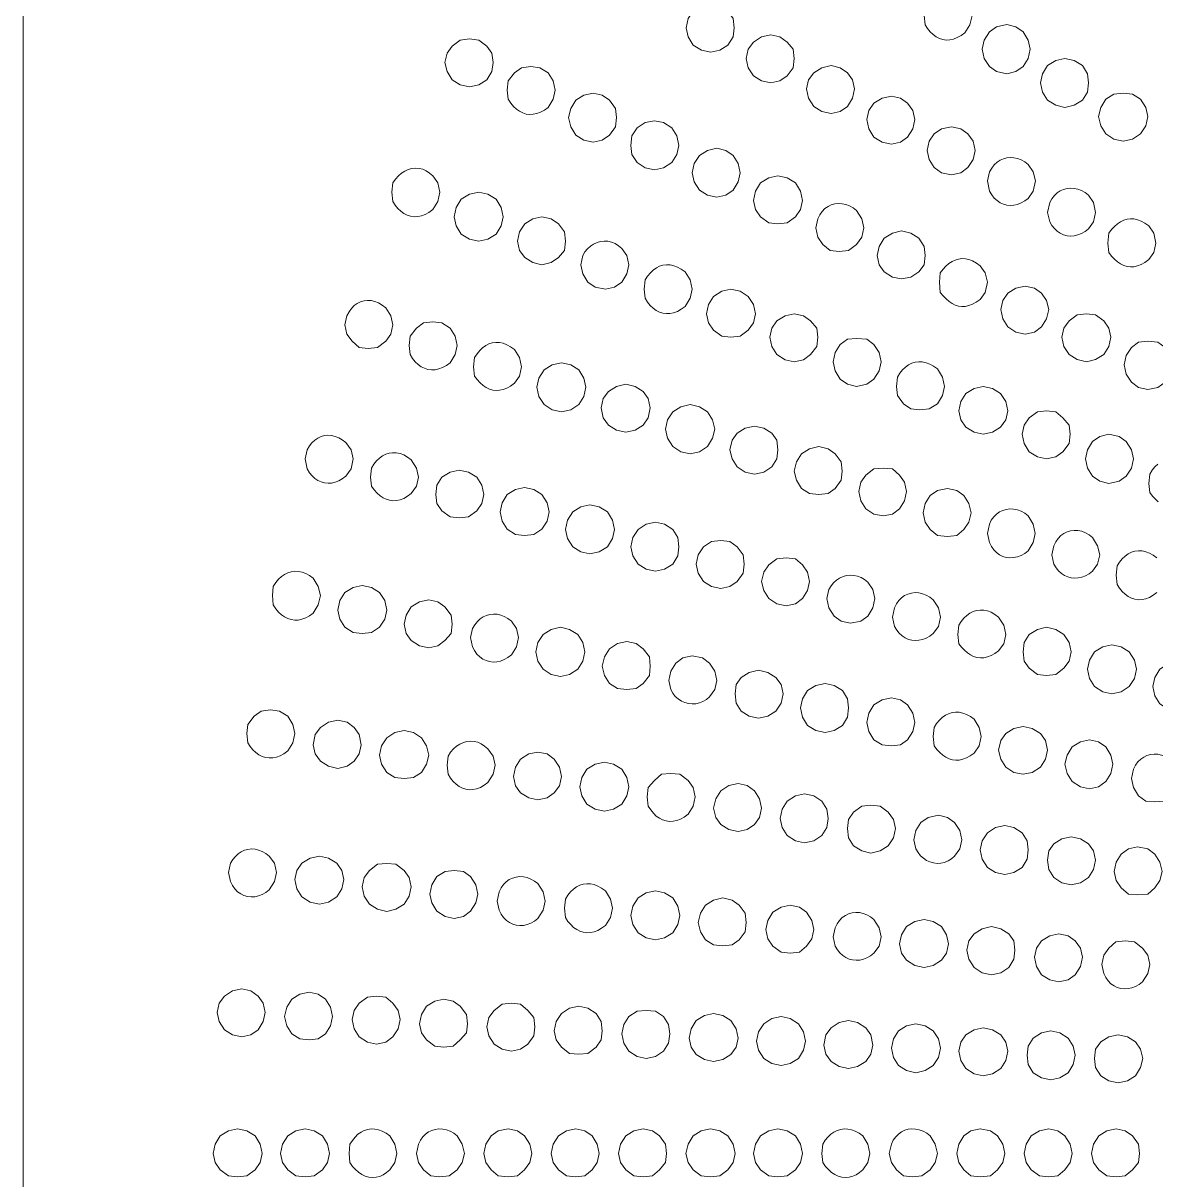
# Model space of a CAD drawing. Extents: x 0 to 247, y -13 to 225.
# Drawn here: x 18.66 to 40.18, y 133.93 to 155.89 of the extents above; entities that cross this region are included whole.
import ezdxf

# ---------------------------------------------------------------- set-up
doc = ezdxf.new("R2010")
doc.units = 0
doc.layers.add('GEOMETRY', color=7, linetype='Continuous')

msp = doc.modelspace()

# ---------------------------------------------------------------- linework, layer by layer
at = {"layer": 'GEOMETRY', "lineweight": 13}
for points in [[(18.663, 189.429), (128.639, 189.429), (128.639, 79.45), (18.663, 79.45), (18.663, 189.429)], [(32.165, 155.808), (32.146, 155.983), (32.049, 156.119), (31.894, 156.215), (31.721, 156.253), (31.544, 156.215), (31.391, 156.119), (31.292, 155.983), (31.253, 155.808), (31.292, 155.633), (31.391, 155.477), (31.544, 155.381), (31.721, 155.343), (31.894, 155.381), (32.049, 155.477), (32.146, 155.633), (32.165, 155.808)], [(37.791, 155.4), (37.752, 155.573), (37.655, 155.729), (37.52, 155.827), (37.344, 155.866), (37.15, 155.827), (37.016, 155.729), (36.918, 155.573), (36.878, 155.4), (36.918, 155.226), (37.016, 155.071), (37.15, 154.974), (37.344, 154.935), (37.52, 154.974), (37.655, 155.071), (37.752, 155.226), (37.791, 155.4)], [(27.587, 155.149), (27.567, 155.322), (27.471, 155.458), (27.316, 155.573), (27.141, 155.595), (26.966, 155.573), (26.81, 155.458), (26.714, 155.322), (26.675, 155.149), (26.714, 154.974), (26.81, 154.817), (26.966, 154.722), (27.141, 154.685), (27.316, 154.722), (27.471, 154.817), (27.567, 154.974), (27.587, 155.149)], [(33.309, 155.226), (33.289, 155.4), (33.173, 155.536), (33.037, 155.633), (32.864, 155.672), (32.689, 155.633), (32.534, 155.536), (32.436, 155.4), (32.398, 155.226), (32.436, 155.049), (32.534, 154.897), (32.689, 154.797), (32.864, 154.761), (33.037, 154.797), (33.173, 154.897), (33.289, 155.049), (33.309, 155.226)], [(38.897, 154.761), (38.876, 154.935), (38.781, 155.09), (38.625, 155.187), (38.45, 155.226), (38.276, 155.187), (38.12, 155.09), (38.024, 154.935), (37.984, 154.761), (38.024, 154.585), (38.12, 154.431), (38.276, 154.334), (38.45, 154.295), (38.625, 154.334), (38.781, 154.431), (38.876, 154.585), (38.897, 154.761)], [(28.77, 154.623), (28.731, 154.797), (28.634, 154.953), (28.479, 155.049), (28.303, 155.07), (28.13, 155.049), (27.994, 154.953), (27.877, 154.797), (27.858, 154.623), (27.877, 154.448), (27.924, 154.376), (27.975, 154.314), (28.03, 154.262), (28.089, 154.22), (28.151, 154.189), (28.216, 154.169), (28.282, 154.16), (28.351, 154.163), (28.421, 154.177), (28.492, 154.204), (28.563, 154.243), (28.634, 154.295), (28.731, 154.448), (28.77, 154.623)], [(34.454, 154.644), (34.415, 154.817), (34.318, 154.954), (34.183, 155.049), (34.008, 155.09), (33.834, 155.049), (33.678, 154.954), (33.581, 154.817), (33.542, 154.644), (33.581, 154.47), (33.678, 154.313), (33.834, 154.217), (34.008, 154.178), (34.183, 154.217), (34.318, 154.313), (34.415, 154.47), (34.454, 154.644)], [(29.932, 154.102), (29.914, 154.274), (29.798, 154.431), (29.661, 154.527), (29.488, 154.567), (29.313, 154.527), (29.159, 154.431), (29.062, 154.274), (29.022, 154.102), (29.062, 153.924), (29.159, 153.77), (29.313, 153.672), (29.488, 153.636), (29.661, 153.672), (29.798, 153.77), (29.914, 153.924), (29.932, 154.102)], [(35.599, 154.062), (35.559, 154.235), (35.462, 154.373), (35.327, 154.47), (35.153, 154.508), (34.978, 154.47), (34.823, 154.373), (34.725, 154.235), (34.687, 154.062), (34.725, 153.888), (34.823, 153.731), (34.978, 153.636), (35.153, 153.597), (35.327, 153.636), (35.462, 153.731), (35.559, 153.888), (35.599, 154.062)], [(40.022, 154.121), (39.983, 154.295), (39.885, 154.448), (39.731, 154.546), (39.556, 154.566), (39.381, 154.546), (39.226, 154.448), (39.129, 154.295), (39.089, 154.121), (39.129, 153.945), (39.226, 153.79), (39.381, 153.691), (39.556, 153.654), (39.731, 153.691), (39.885, 153.79), (39.983, 153.945), (40.022, 154.121)], [(31.118, 153.573), (31.078, 153.753), (30.981, 153.906), (30.827, 154.005), (30.652, 154.042), (30.475, 154.005), (30.322, 153.906), (30.224, 153.753), (30.205, 153.573), (30.224, 153.4), (30.322, 153.245), (30.475, 153.149), (30.652, 153.11), (30.827, 153.149), (30.981, 153.245), (31.078, 153.4), (31.118, 153.573)], [(36.743, 153.479), (36.705, 153.655), (36.608, 153.791), (36.472, 153.888), (36.297, 153.924), (36.103, 153.888), (35.967, 153.791), (35.87, 153.655), (35.832, 153.479), (35.87, 153.306), (35.967, 153.15), (36.103, 153.054), (36.297, 153.015), (36.472, 153.054), (36.608, 153.15), (36.705, 153.306), (36.743, 153.479)], [(32.281, 153.054), (32.243, 153.227), (32.146, 153.383), (32.01, 153.479), (31.835, 153.519), (31.661, 153.479), (31.506, 153.383), (31.408, 153.227), (31.369, 153.054), (31.408, 152.878), (31.506, 152.724), (31.661, 152.628), (31.835, 152.589), (32.01, 152.628), (32.146, 152.724), (32.243, 152.878), (32.281, 153.054)], [(37.888, 152.897), (37.849, 153.073), (37.751, 153.209), (37.686, 153.258), (37.618, 153.296), (37.549, 153.323), (37.481, 153.339), (37.413, 153.344), (37.346, 153.337), (37.281, 153.32), (37.219, 153.292), (37.161, 153.253), (37.107, 153.203), (37.058, 153.143), (37.015, 153.073), (36.976, 152.897), (37.015, 152.705), (37.058, 152.634), (37.107, 152.573), (37.161, 152.524), (37.219, 152.484), (37.281, 152.456), (37.345, 152.439), (37.412, 152.432), (37.48, 152.437), (37.549, 152.453), (37.617, 152.479), (37.685, 152.517), (37.751, 152.567), (37.849, 152.705), (37.888, 152.897)], [(26.578, 152.685), (26.539, 152.86), (26.442, 152.993), (26.381, 153.048), (26.317, 153.09), (26.251, 153.119), (26.183, 153.136), (26.114, 153.14), (26.046, 153.133), (25.978, 153.115), (25.912, 153.085), (25.849, 153.044), (25.79, 152.993), (25.734, 152.931), (25.684, 152.86), (25.666, 152.685), (25.684, 152.51), (25.73, 152.437), (25.781, 152.373), (25.836, 152.321), (25.895, 152.278), (25.957, 152.247), (26.022, 152.226), (26.089, 152.217), (26.158, 152.22), (26.228, 152.234), (26.299, 152.261), (26.37, 152.301), (26.442, 152.353), (26.539, 152.51), (26.578, 152.685)], [(33.465, 152.528), (33.427, 152.704), (33.329, 152.86), (33.174, 152.956), (32.999, 152.993), (32.826, 152.956), (32.67, 152.86), (32.572, 152.704), (32.534, 152.528), (32.572, 152.353), (32.67, 152.217), (32.826, 152.103), (32.999, 152.081), (33.174, 152.103), (33.329, 152.217), (33.427, 152.353), (33.465, 152.528)], [(27.781, 152.217), (27.742, 152.392), (27.644, 152.549), (27.49, 152.645), (27.315, 152.685), (27.14, 152.645), (26.985, 152.549), (26.887, 152.392), (26.848, 152.217), (26.887, 152.045), (26.985, 151.89), (27.14, 151.792), (27.315, 151.753), (27.49, 151.792), (27.644, 151.89), (27.742, 152.045), (27.781, 152.217)], [(39.033, 152.297), (38.994, 152.489), (38.897, 152.628), (38.832, 152.677), (38.765, 152.714), (38.696, 152.741), (38.626, 152.756), (38.558, 152.761), (38.49, 152.754), (38.424, 152.737), (38.362, 152.709), (38.303, 152.67), (38.249, 152.62), (38.201, 152.56), (38.16, 152.489), (38.12, 152.297), (38.16, 152.123), (38.202, 152.052), (38.25, 151.992), (38.304, 151.942), (38.362, 151.904), (38.424, 151.876), (38.489, 151.858), (38.556, 151.852), (38.625, 151.857), (38.694, 151.872), (38.763, 151.899), (38.831, 151.936), (38.897, 151.985), (38.994, 152.123), (39.033, 152.297)], [(34.629, 152.005), (34.591, 152.181), (34.493, 152.335), (34.426, 152.385), (34.358, 152.424), (34.288, 152.451), (34.217, 152.466), (34.147, 152.47), (34.078, 152.462), (34.012, 152.443), (33.95, 152.413), (33.892, 152.372), (33.839, 152.319), (33.794, 152.256), (33.756, 152.181), (33.717, 152.005), (33.756, 151.83), (33.854, 151.693), (33.989, 151.576), (34.163, 151.56), (34.338, 151.576), (34.493, 151.693), (34.591, 151.83), (34.629, 152.005)], [(28.964, 151.753), (28.944, 151.929), (28.829, 152.08), (28.693, 152.181), (28.517, 152.217), (28.344, 152.181), (28.189, 152.08), (28.092, 151.929), (28.053, 151.753), (28.092, 151.576), (28.189, 151.441), (28.344, 151.346), (28.517, 151.306), (28.693, 151.346), (28.829, 151.441), (28.944, 151.576), (28.964, 151.753)], [(40.176, 151.715), (40.138, 151.906), (40.041, 152.045), (39.969, 152.097), (39.898, 152.136), (39.829, 152.162), (39.761, 152.177), (39.694, 152.181), (39.63, 152.172), (39.567, 152.153), (39.506, 152.124), (39.447, 152.084), (39.39, 152.034), (39.336, 151.975), (39.284, 151.906), (39.266, 151.715), (39.284, 151.539), (39.337, 151.471), (39.392, 151.412), (39.449, 151.362), (39.507, 151.323), (39.568, 151.293), (39.63, 151.274), (39.694, 151.266), (39.76, 151.269), (39.828, 151.284), (39.898, 151.312), (39.969, 151.351), (40.041, 151.404), (40.138, 151.539), (40.176, 151.715)], [(35.793, 151.48), (35.774, 151.655), (35.677, 151.811), (35.522, 151.907), (35.348, 151.948), (35.172, 151.907), (35.017, 151.811), (34.92, 151.655), (34.881, 151.48), (34.92, 151.306), (35.017, 151.17), (35.172, 151.073), (35.348, 151.036), (35.522, 151.073), (35.677, 151.17), (35.774, 151.306), (35.793, 151.48)], [(30.167, 151.306), (30.128, 151.48), (30.031, 151.616), (29.971, 151.668), (29.907, 151.708), (29.84, 151.735), (29.77, 151.751), (29.7, 151.754), (29.631, 151.747), (29.563, 151.728), (29.498, 151.698), (29.438, 151.659), (29.382, 151.609), (29.334, 151.549), (29.294, 151.48), (29.256, 151.306), (29.294, 151.133), (29.391, 150.976), (29.527, 150.88), (29.721, 150.84), (29.895, 150.88), (30.031, 150.976), (30.128, 151.133), (30.167, 151.306)], [(36.976, 150.976), (36.937, 151.152), (36.839, 151.288), (36.767, 151.339), (36.696, 151.378), (36.626, 151.405), (36.559, 151.419), (36.493, 151.423), (36.428, 151.414), (36.366, 151.396), (36.305, 151.366), (36.247, 151.327), (36.19, 151.278), (36.135, 151.219), (36.082, 151.152), (36.064, 150.976), (36.082, 150.782), (36.136, 150.715), (36.192, 150.656), (36.249, 150.607), (36.307, 150.568), (36.367, 150.538), (36.428, 150.519), (36.492, 150.511), (36.557, 150.514), (36.624, 150.529), (36.694, 150.556), (36.765, 150.596), (36.839, 150.649), (36.937, 150.782), (36.976, 150.976)], [(31.369, 150.84), (31.331, 151.017), (31.234, 151.17), (31.162, 151.222), (31.09, 151.261), (31.019, 151.288), (30.95, 151.302), (30.882, 151.305), (30.815, 151.296), (30.751, 151.276), (30.69, 151.245), (30.631, 151.203), (30.575, 151.151), (30.523, 151.089), (30.475, 151.017), (30.458, 150.84), (30.475, 150.669), (30.522, 150.596), (30.573, 150.533), (30.628, 150.48), (30.687, 150.438), (30.749, 150.406), (30.813, 150.386), (30.88, 150.377), (30.948, 150.38), (31.018, 150.394), (31.09, 150.421), (31.162, 150.46), (31.234, 150.511), (31.331, 150.669), (31.369, 150.84)], [(32.572, 150.376), (32.534, 150.549), (32.435, 150.705), (32.281, 150.804), (32.107, 150.84), (31.931, 150.804), (31.777, 150.705), (31.679, 150.549), (31.64, 150.376), (31.679, 150.2), (31.777, 150.063), (31.931, 149.947), (32.107, 149.931), (32.281, 149.947), (32.435, 150.063), (32.534, 150.2), (32.572, 150.376)], [(38.141, 150.453), (38.101, 150.628), (38.004, 150.765), (37.869, 150.859), (37.694, 150.898), (37.519, 150.859), (37.364, 150.765), (37.267, 150.628), (37.229, 150.453), (37.267, 150.279), (37.364, 150.124), (37.519, 150.026), (37.694, 149.986), (37.869, 150.026), (38.004, 150.124), (38.101, 150.279), (38.141, 150.453)], [(25.685, 150.162), (25.647, 150.337), (25.549, 150.489), (25.483, 150.541), (25.415, 150.58), (25.345, 150.608), (25.275, 150.624), (25.205, 150.628), (25.137, 150.62), (25.071, 150.601), (25.008, 150.571), (24.95, 150.529), (24.898, 150.476), (24.852, 150.412), (24.813, 150.337), (24.773, 150.162), (24.813, 149.986), (24.91, 149.852), (25.044, 149.734), (25.219, 149.715), (25.395, 149.734), (25.549, 149.852), (25.647, 149.986), (25.685, 150.162)], [(33.755, 149.931), (33.736, 150.104), (33.619, 150.241), (33.484, 150.337), (33.308, 150.376), (33.135, 150.337), (32.98, 150.241), (32.882, 150.104), (32.843, 149.931), (32.882, 149.756), (32.98, 149.601), (33.135, 149.502), (33.308, 149.465), (33.484, 149.502), (33.619, 149.601), (33.736, 149.756), (33.755, 149.931)], [(39.324, 149.931), (39.285, 150.104), (39.188, 150.241), (39.033, 150.356), (38.858, 150.376), (38.683, 150.356), (38.528, 150.241), (38.431, 150.104), (38.392, 149.931), (38.431, 149.756), (38.528, 149.601), (38.683, 149.505), (38.858, 149.465), (39.033, 149.505), (39.188, 149.601), (39.285, 149.756), (39.324, 149.931)], [(26.908, 149.774), (26.869, 149.948), (26.772, 150.104), (26.618, 150.201), (26.442, 150.219), (26.267, 150.201), (26.132, 150.104), (26.015, 149.948), (25.995, 149.774), (26.015, 149.601), (26.061, 149.528), (26.111, 149.465), (26.166, 149.412), (26.225, 149.37), (26.287, 149.339), (26.352, 149.319), (26.419, 149.31), (26.489, 149.312), (26.559, 149.327), (26.63, 149.353), (26.701, 149.392), (26.772, 149.444), (26.869, 149.601), (26.908, 149.774)], [(28.13, 149.367), (28.091, 149.542), (27.993, 149.697), (27.922, 149.749), (27.85, 149.788), (27.779, 149.814), (27.709, 149.829), (27.641, 149.831), (27.574, 149.822), (27.509, 149.802), (27.448, 149.771), (27.389, 149.729), (27.334, 149.677), (27.284, 149.615), (27.237, 149.542), (27.218, 149.367), (27.237, 149.192), (27.289, 149.124), (27.344, 149.064), (27.4, 149.015), (27.459, 148.975), (27.52, 148.945), (27.582, 148.926), (27.647, 148.918), (27.713, 148.921), (27.781, 148.936), (27.851, 148.963), (27.921, 149.003), (27.993, 149.055), (28.091, 149.192), (28.13, 149.367)], [(34.959, 149.465), (34.92, 149.638), (34.823, 149.792), (34.688, 149.892), (34.493, 149.908), (34.318, 149.892), (34.183, 149.792), (34.085, 149.638), (34.047, 149.465), (34.085, 149.289), (34.183, 149.135), (34.318, 149.037), (34.493, 148.996), (34.688, 149.037), (34.823, 149.135), (34.92, 149.289), (34.959, 149.465)], [(40.487, 149.406), (40.448, 149.581), (40.352, 149.734), (40.216, 149.833), (40.022, 149.852), (39.848, 149.833), (39.711, 149.734), (39.614, 149.581), (39.576, 149.406), (39.614, 149.23), (39.711, 149.075), (39.848, 148.977), (40.022, 148.939), (40.216, 148.977), (40.352, 149.075), (40.448, 149.23), (40.487, 149.406)], [(29.352, 148.978), (29.313, 149.155), (29.215, 149.309), (29.062, 149.407), (28.886, 149.444), (28.711, 149.407), (28.558, 149.309), (28.459, 149.155), (28.42, 148.978), (28.459, 148.804), (28.558, 148.649), (28.711, 148.552), (28.886, 148.515), (29.062, 148.552), (29.215, 148.649), (29.313, 148.804), (29.352, 148.978)], [(36.162, 148.996), (36.123, 149.172), (36.026, 149.327), (35.954, 149.379), (35.882, 149.419), (35.811, 149.446), (35.741, 149.46), (35.673, 149.463), (35.606, 149.454), (35.542, 149.434), (35.48, 149.403), (35.421, 149.361), (35.366, 149.308), (35.315, 149.245), (35.268, 149.172), (35.25, 148.996), (35.268, 148.822), (35.385, 148.667), (35.521, 148.57), (35.696, 148.552), (35.87, 148.57), (36.026, 148.667), (36.123, 148.822), (36.162, 148.996)], [(30.574, 148.59), (30.536, 148.767), (30.438, 148.901), (30.284, 148.996), (30.109, 149.037), (29.933, 148.996), (29.779, 148.901), (29.681, 148.767), (29.642, 148.59), (29.681, 148.396), (29.779, 148.261), (29.933, 148.163), (30.109, 148.125), (30.284, 148.163), (30.438, 148.261), (30.536, 148.396), (30.574, 148.59)], [(37.364, 148.531), (37.326, 148.707), (37.228, 148.861), (37.072, 148.957), (36.899, 148.996), (36.723, 148.957), (36.568, 148.861), (36.47, 148.707), (36.432, 148.531), (36.47, 148.358), (36.568, 148.223), (36.723, 148.125), (36.899, 148.087), (37.072, 148.125), (37.228, 148.223), (37.326, 148.358), (37.364, 148.531)], [(31.797, 148.184), (31.758, 148.359), (31.661, 148.515), (31.506, 148.61), (31.331, 148.649), (31.157, 148.61), (31.001, 148.515), (30.904, 148.359), (30.865, 148.184), (30.904, 148.01), (31.001, 147.853), (31.157, 147.756), (31.331, 147.717), (31.506, 147.756), (31.661, 147.853), (31.758, 148.01), (31.797, 148.184)], [(38.547, 148.087), (38.528, 148.261), (38.412, 148.396), (38.276, 148.515), (38.101, 148.531), (37.927, 148.515), (37.773, 148.396), (37.675, 148.261), (37.636, 148.087), (37.675, 147.91), (37.773, 147.756), (37.927, 147.658), (38.101, 147.619), (38.276, 147.658), (38.412, 147.756), (38.528, 147.91), (38.547, 148.087)], [(32.999, 147.794), (32.98, 147.973), (32.883, 148.106), (32.728, 148.202), (32.553, 148.241), (32.378, 148.202), (32.224, 148.106), (32.127, 147.973), (32.088, 147.794), (32.127, 147.619), (32.224, 147.465), (32.378, 147.368), (32.553, 147.33), (32.728, 147.368), (32.883, 147.465), (32.98, 147.619), (32.999, 147.794)], [(39.751, 147.619), (39.711, 147.794), (39.614, 147.951), (39.48, 148.046), (39.285, 148.087), (39.11, 148.046), (38.974, 147.951), (38.877, 147.794), (38.839, 147.619), (38.877, 147.444), (38.974, 147.293), (39.11, 147.195), (39.285, 147.154), (39.48, 147.195), (39.614, 147.293), (39.711, 147.444), (39.751, 147.619)], [(24.928, 147.619), (24.891, 147.794), (24.792, 147.931), (24.725, 147.982), (24.657, 148.02), (24.589, 148.047), (24.52, 148.063), (24.452, 148.067), (24.386, 148.061), (24.322, 148.043), (24.261, 148.015), (24.203, 147.976), (24.149, 147.926), (24.1, 147.865), (24.056, 147.794), (24.017, 147.619), (24.056, 147.427), (24.101, 147.357), (24.151, 147.297), (24.205, 147.248), (24.263, 147.209), (24.324, 147.18), (24.388, 147.163), (24.453, 147.156), (24.521, 147.161), (24.589, 147.177), (24.657, 147.204), (24.725, 147.243), (24.792, 147.293), (24.891, 147.427), (24.928, 147.619)], [(34.221, 147.388), (34.201, 147.563), (34.084, 147.717), (33.95, 147.813), (33.775, 147.853), (33.601, 147.813), (33.445, 147.717), (33.348, 147.563), (33.308, 147.388), (33.348, 147.214), (33.445, 147.059), (33.601, 146.96), (33.775, 146.942), (33.95, 146.96), (34.084, 147.059), (34.201, 147.214), (34.221, 147.388)], [(26.171, 147.272), (26.132, 147.445), (26.035, 147.603), (25.963, 147.654), (25.892, 147.693), (25.821, 147.719), (25.75, 147.734), (25.681, 147.736), (25.614, 147.727), (25.55, 147.707), (25.488, 147.676), (25.429, 147.634), (25.374, 147.581), (25.324, 147.518), (25.278, 147.445), (25.259, 147.272), (25.278, 147.098), (25.33, 147.029), (25.384, 146.97), (25.441, 146.92), (25.499, 146.88), (25.56, 146.851), (25.623, 146.832), (25.687, 146.824), (25.753, 146.828), (25.821, 146.843), (25.891, 146.869), (25.962, 146.908), (26.035, 146.96), (26.132, 147.098), (26.171, 147.272)], [(35.443, 147.001), (35.405, 147.176), (35.308, 147.311), (35.172, 147.427), (34.997, 147.444), (34.823, 147.427), (34.668, 147.311), (34.571, 147.176), (34.532, 147.001), (34.571, 146.824), (34.668, 146.669), (34.823, 146.572), (34.997, 146.535), (35.172, 146.572), (35.308, 146.669), (35.405, 146.824), (35.443, 147.001)], [(27.412, 146.942), (27.373, 147.117), (27.277, 147.272), (27.122, 147.369), (26.947, 147.407), (26.772, 147.369), (26.618, 147.272), (26.52, 147.117), (26.5, 146.942), (26.52, 146.769), (26.618, 146.631), (26.772, 146.517), (26.947, 146.497), (27.122, 146.517), (27.277, 146.631), (27.373, 146.769), (27.412, 146.942)], [(28.655, 146.612), (28.615, 146.786), (28.517, 146.942), (28.363, 147.039), (28.188, 147.078), (28.013, 147.039), (27.858, 146.942), (27.761, 146.786), (27.723, 146.612), (27.761, 146.438), (27.858, 146.282), (28.013, 146.186), (28.188, 146.167), (28.363, 146.186), (28.517, 146.282), (28.615, 146.438), (28.655, 146.612)], [(36.666, 146.593), (36.627, 146.769), (36.53, 146.922), (36.395, 147.019), (36.22, 147.059), (36.026, 147.019), (35.89, 146.922), (35.793, 146.769), (35.754, 146.593), (35.793, 146.419), (35.89, 146.281), (36.026, 146.166), (36.22, 146.148), (36.395, 146.166), (36.53, 146.281), (36.627, 146.419), (36.666, 146.593)], [(29.895, 146.281), (29.856, 146.457), (29.759, 146.611), (29.604, 146.708), (29.429, 146.749), (29.255, 146.708), (29.1, 146.611), (29.002, 146.457), (28.963, 146.281), (29.002, 146.108), (29.1, 145.951), (29.255, 145.855), (29.429, 145.816), (29.604, 145.855), (29.759, 145.951), (29.856, 146.108), (29.895, 146.281)], [(37.887, 146.204), (37.848, 146.379), (37.751, 146.535), (37.686, 146.585), (37.617, 146.623), (37.546, 146.649), (37.475, 146.664), (37.404, 146.668), (37.335, 146.66), (37.268, 146.641), (37.205, 146.611), (37.148, 146.57), (37.096, 146.517), (37.051, 146.454), (37.014, 146.379), (36.976, 146.204), (37.014, 146.03), (37.052, 145.955), (37.097, 145.892), (37.149, 145.839), (37.207, 145.797), (37.27, 145.767), (37.336, 145.748), (37.405, 145.74), (37.475, 145.744), (37.546, 145.759), (37.616, 145.786), (37.685, 145.824), (37.751, 145.874), (37.848, 146.03), (37.887, 146.204)], [(31.118, 145.951), (31.097, 146.128), (31.001, 146.281), (30.846, 146.379), (30.671, 146.419), (30.496, 146.379), (30.341, 146.281), (30.245, 146.128), (30.205, 145.951), (30.245, 145.777), (30.341, 145.621), (30.496, 145.525), (30.671, 145.485), (30.846, 145.525), (31.001, 145.621), (31.097, 145.777), (31.118, 145.951)], [(39.11, 145.796), (39.071, 145.97), (38.973, 146.128), (38.907, 146.178), (38.839, 146.217), (38.768, 146.244), (38.697, 146.259), (38.627, 146.262), (38.558, 146.255), (38.492, 146.235), (38.429, 146.205), (38.371, 146.163), (38.319, 146.11), (38.275, 146.046), (38.238, 145.97), (38.198, 145.796), (38.238, 145.621), (38.281, 145.551), (38.33, 145.491), (38.384, 145.442), (38.442, 145.403), (38.504, 145.376), (38.568, 145.359), (38.635, 145.352), (38.703, 145.357), (38.771, 145.372), (38.84, 145.399), (38.907, 145.437), (38.973, 145.485), (39.071, 145.621), (39.11, 145.796)], [(32.36, 145.621), (32.339, 145.796), (32.224, 145.951), (32.088, 146.049), (31.912, 146.068), (31.738, 146.049), (31.582, 145.951), (31.486, 145.796), (31.447, 145.621), (31.486, 145.447), (31.582, 145.293), (31.738, 145.196), (31.912, 145.155), (32.088, 145.196), (32.224, 145.293), (32.339, 145.447), (32.36, 145.621)], [(33.601, 145.293), (33.562, 145.467), (33.464, 145.604), (33.329, 145.72), (33.155, 145.738), (32.98, 145.72), (32.826, 145.604), (32.728, 145.467), (32.689, 145.293), (32.728, 145.118), (32.826, 144.965), (32.98, 144.865), (33.155, 144.826), (33.329, 144.865), (33.464, 144.965), (33.562, 145.118), (33.601, 145.293)], [(24.308, 145.022), (24.269, 145.197), (24.172, 145.352), (24.101, 145.403), (24.03, 145.442), (23.96, 145.469), (23.89, 145.483), (23.821, 145.486), (23.754, 145.477), (23.689, 145.457), (23.626, 145.426), (23.567, 145.384), (23.512, 145.332), (23.461, 145.269), (23.414, 145.197), (23.396, 145.022), (23.414, 144.847), (23.461, 144.774), (23.512, 144.711), (23.568, 144.659), (23.627, 144.617), (23.689, 144.586), (23.753, 144.566), (23.82, 144.557), (23.889, 144.559), (23.959, 144.574), (24.03, 144.601), (24.101, 144.64), (24.172, 144.692), (24.269, 144.847), (24.308, 145.022)], [(25.569, 144.749), (25.53, 144.927), (25.433, 145.079), (25.278, 145.177), (25.104, 145.215), (24.929, 145.177), (24.773, 145.079), (24.676, 144.927), (24.638, 144.749), (24.676, 144.574), (24.773, 144.421), (24.929, 144.321), (25.104, 144.304), (25.278, 144.321), (25.433, 144.421), (25.53, 144.574), (25.569, 144.749)], [(34.841, 144.965), (34.803, 145.138), (34.705, 145.275), (34.645, 145.327), (34.58, 145.366), (34.512, 145.392), (34.442, 145.407), (34.372, 145.41), (34.302, 145.402), (34.235, 145.383), (34.17, 145.354), (34.11, 145.314), (34.056, 145.265), (34.008, 145.206), (33.968, 145.138), (33.929, 144.965), (33.968, 144.789), (34.066, 144.633), (34.201, 144.537), (34.376, 144.496), (34.57, 144.537), (34.705, 144.633), (34.803, 144.789), (34.841, 144.965)], [(36.084, 144.613), (36.045, 144.789), (35.948, 144.943), (35.882, 144.994), (35.813, 145.033), (35.743, 145.059), (35.672, 145.075), (35.602, 145.079), (35.533, 145.071), (35.467, 145.052), (35.405, 145.022), (35.347, 144.981), (35.295, 144.928), (35.249, 144.864), (35.211, 144.789), (35.172, 144.613), (35.211, 144.437), (35.255, 144.367), (35.304, 144.307), (35.359, 144.258), (35.417, 144.219), (35.479, 144.191), (35.543, 144.174), (35.609, 144.168), (35.677, 144.173), (35.745, 144.189), (35.814, 144.216), (35.881, 144.254), (35.948, 144.303), (36.045, 144.437), (36.084, 144.613)], [(26.81, 144.479), (26.79, 144.651), (26.674, 144.81), (26.539, 144.903), (26.365, 144.944), (26.19, 144.903), (26.035, 144.81), (25.938, 144.651), (25.898, 144.479), (25.938, 144.304), (26.035, 144.168), (26.19, 144.071), (26.365, 144.032), (26.539, 144.071), (26.674, 144.168), (26.79, 144.304), (26.81, 144.479)], [(28.072, 144.226), (28.034, 144.4), (27.935, 144.538), (27.869, 144.587), (27.801, 144.625), (27.733, 144.651), (27.664, 144.667), (27.595, 144.671), (27.528, 144.665), (27.463, 144.647), (27.401, 144.619), (27.343, 144.58), (27.29, 144.53), (27.241, 144.47), (27.199, 144.4), (27.16, 144.226), (27.199, 144.052), (27.237, 143.977), (27.282, 143.913), (27.334, 143.86), (27.391, 143.818), (27.454, 143.788), (27.52, 143.768), (27.588, 143.76), (27.658, 143.764), (27.729, 143.779), (27.799, 143.806), (27.868, 143.844), (27.935, 143.895), (28.034, 144.052), (28.072, 144.226)], [(37.326, 144.282), (37.287, 144.458), (37.189, 144.613), (37.119, 144.666), (37.048, 144.705), (36.978, 144.732), (36.907, 144.746), (36.838, 144.749), (36.771, 144.74), (36.706, 144.72), (36.643, 144.688), (36.584, 144.646), (36.529, 144.594), (36.478, 144.531), (36.433, 144.458), (36.413, 144.282), (36.433, 144.109), (36.485, 144.042), (36.54, 143.983), (36.596, 143.934), (36.655, 143.895), (36.716, 143.865), (36.778, 143.847), (36.843, 143.839), (36.909, 143.842), (36.977, 143.857), (37.046, 143.884), (37.117, 143.923), (37.189, 143.974), (37.287, 144.109), (37.326, 144.282)], [(29.332, 143.953), (29.294, 144.129), (29.198, 144.282), (29.041, 144.38), (28.867, 144.421), (28.693, 144.38), (28.537, 144.282), (28.44, 144.129), (28.401, 143.953), (28.44, 143.779), (28.537, 143.624), (28.693, 143.525), (28.867, 143.488), (29.041, 143.525), (29.198, 143.624), (29.294, 143.779), (29.332, 143.953)], [(38.567, 143.953), (38.528, 144.129), (38.431, 144.282), (38.276, 144.38), (38.101, 144.421), (37.926, 144.38), (37.772, 144.282), (37.674, 144.129), (37.655, 143.953), (37.674, 143.779), (37.772, 143.644), (37.926, 143.525), (38.101, 143.508), (38.276, 143.525), (38.431, 143.644), (38.528, 143.779), (38.567, 143.953)], [(30.574, 143.683), (30.556, 143.858), (30.438, 144.011), (30.303, 144.11), (30.128, 144.149), (29.954, 144.11), (29.799, 144.011), (29.702, 143.858), (29.662, 143.683), (29.702, 143.508), (29.799, 143.353), (29.954, 143.256), (30.128, 143.237), (30.303, 143.256), (30.438, 143.353), (30.556, 143.508), (30.574, 143.683)], [(39.808, 143.624), (39.77, 143.799), (39.672, 143.953), (39.517, 144.052), (39.342, 144.09), (39.167, 144.052), (39.012, 143.953), (38.915, 143.799), (38.876, 143.624), (38.915, 143.451), (39.012, 143.294), (39.167, 143.196), (39.342, 143.158), (39.517, 143.196), (39.672, 143.294), (39.77, 143.451), (39.808, 143.624)], [(31.835, 143.411), (31.797, 143.587), (31.7, 143.74), (31.564, 143.839), (31.369, 143.878), (31.195, 143.839), (31.06, 143.74), (30.962, 143.587), (30.924, 143.411), (30.962, 143.236), (31.001, 143.168), (31.049, 143.109), (31.104, 143.06), (31.165, 143.02), (31.23, 142.991), (31.298, 142.973), (31.367, 142.965), (31.438, 142.969), (31.508, 142.984), (31.575, 143.011), (31.64, 143.049), (31.7, 143.1), (31.797, 143.236), (31.835, 143.411)], [(41.048, 143.294), (41.01, 143.469), (40.913, 143.624), (40.759, 143.724), (40.583, 143.758), (40.409, 143.724), (40.254, 143.624), (40.156, 143.469), (40.118, 143.294), (40.156, 143.119), (40.254, 142.967), (40.409, 142.867), (40.583, 142.828), (40.759, 142.867), (40.913, 142.967), (41.01, 143.119), (41.048, 143.294)], [(33.096, 143.158), (33.058, 143.334), (32.96, 143.469), (32.805, 143.564), (32.63, 143.605), (32.455, 143.564), (32.3, 143.469), (32.203, 143.334), (32.184, 143.158), (32.203, 142.982), (32.3, 142.826), (32.455, 142.73), (32.63, 142.693), (32.805, 142.73), (32.96, 142.826), (33.058, 142.982), (33.096, 143.158)], [(34.338, 142.888), (34.318, 143.062), (34.223, 143.217), (34.067, 143.313), (33.893, 143.353), (33.717, 143.313), (33.563, 143.217), (33.465, 143.062), (33.427, 142.888), (33.465, 142.714), (33.563, 142.558), (33.717, 142.459), (33.893, 142.422), (34.067, 142.459), (34.223, 142.558), (34.318, 142.714), (34.338, 142.888)], [(35.599, 142.615), (35.559, 142.789), (35.462, 142.945), (35.327, 143.043), (35.153, 143.08), (34.978, 143.043), (34.823, 142.945), (34.725, 142.789), (34.687, 142.615), (34.725, 142.439), (34.823, 142.285), (34.978, 142.188), (35.153, 142.169), (35.327, 142.188), (35.462, 142.285), (35.559, 142.439), (35.599, 142.615)], [(23.824, 142.403), (23.785, 142.577), (23.687, 142.731), (23.532, 142.829), (23.358, 142.851), (23.183, 142.829), (23.048, 142.731), (22.931, 142.577), (22.912, 142.403), (22.931, 142.228), (22.976, 142.155), (23.027, 142.093), (23.082, 142.041), (23.141, 141.999), (23.203, 141.968), (23.268, 141.947), (23.335, 141.939), (23.404, 141.941), (23.475, 141.955), (23.546, 141.982), (23.616, 142.02), (23.687, 142.072), (23.785, 142.228), (23.824, 142.403)], [(36.86, 142.345), (36.821, 142.519), (36.724, 142.674), (36.653, 142.726), (36.582, 142.766), (36.511, 142.792), (36.441, 142.807), (36.373, 142.81), (36.306, 142.8), (36.241, 142.78), (36.179, 142.749), (36.12, 142.707), (36.064, 142.654), (36.013, 142.591), (35.966, 142.519), (35.948, 142.345), (35.966, 142.169), (36.019, 142.101), (36.074, 142.043), (36.131, 141.993), (36.189, 141.954), (36.25, 141.924), (36.312, 141.905), (36.375, 141.897), (36.441, 141.9), (36.509, 141.915), (36.579, 141.942), (36.65, 141.981), (36.724, 142.033), (36.821, 142.169), (36.86, 142.345)], [(25.085, 142.189), (25.045, 142.383), (24.948, 142.519), (24.814, 142.616), (24.639, 142.655), (24.463, 142.616), (24.309, 142.519), (24.211, 142.383), (24.174, 142.189), (24.211, 142.015), (24.309, 141.878), (24.463, 141.782), (24.639, 141.741), (24.814, 141.782), (24.948, 141.878), (25.045, 142.015), (25.085, 142.189)], [(26.365, 141.994), (26.326, 142.169), (26.229, 142.324), (26.074, 142.422), (25.898, 142.459), (25.725, 142.422), (25.569, 142.324), (25.472, 142.169), (25.433, 141.994), (25.472, 141.818), (25.569, 141.664), (25.725, 141.568), (25.898, 141.552), (26.074, 141.568), (26.229, 141.664), (26.326, 141.818), (26.365, 141.994)], [(38.12, 142.09), (38.082, 142.268), (37.984, 142.402), (37.83, 142.501), (37.655, 142.537), (37.48, 142.501), (37.326, 142.402), (37.229, 142.268), (37.189, 142.09), (37.229, 141.917), (37.326, 141.763), (37.48, 141.664), (37.655, 141.628), (37.83, 141.664), (37.984, 141.763), (38.082, 141.917), (38.12, 142.09)], [(27.625, 141.802), (27.587, 141.976), (27.49, 142.111), (27.428, 142.166), (27.364, 142.207), (27.297, 142.236), (27.229, 142.253), (27.16, 142.258), (27.091, 142.25), (27.024, 142.232), (26.959, 142.202), (26.896, 142.161), (26.837, 142.11), (26.782, 142.048), (26.733, 141.976), (26.715, 141.802), (26.733, 141.628), (26.779, 141.555), (26.83, 141.492), (26.885, 141.439), (26.943, 141.397), (27.005, 141.366), (27.07, 141.345), (27.137, 141.336), (27.206, 141.339), (27.276, 141.354), (27.347, 141.381), (27.418, 141.42), (27.49, 141.472), (27.587, 141.628), (27.625, 141.802)], [(39.362, 141.819), (39.324, 141.995), (39.226, 142.151), (39.09, 142.248), (38.916, 142.286), (38.742, 142.248), (38.586, 142.151), (38.489, 141.995), (38.45, 141.819), (38.489, 141.645), (38.586, 141.491), (38.742, 141.393), (38.916, 141.355), (39.09, 141.393), (39.226, 141.491), (39.324, 141.645), (39.362, 141.819)], [(28.887, 141.589), (28.847, 141.763), (28.75, 141.917), (28.615, 142.015), (28.44, 142.052), (28.266, 142.015), (28.11, 141.917), (28.014, 141.763), (27.974, 141.589), (28.014, 141.412), (28.11, 141.276), (28.266, 141.181), (28.44, 141.142), (28.615, 141.181), (28.75, 141.276), (28.847, 141.412), (28.887, 141.589)], [(40.623, 141.552), (40.584, 141.724), (40.487, 141.878), (40.42, 141.929), (40.352, 141.967), (40.282, 141.994), (40.211, 142.01), (40.142, 142.014), (40.073, 142.006), (40.008, 141.987), (39.945, 141.957), (39.888, 141.915), (39.835, 141.863), (39.789, 141.799), (39.751, 141.724), (39.711, 141.552), (39.751, 141.375), (39.849, 141.217), (39.983, 141.12), (40.157, 141.103), (40.332, 141.12), (40.487, 141.217), (40.584, 141.375), (40.623, 141.552)], [(30.167, 141.393), (30.128, 141.569), (30.031, 141.724), (29.876, 141.819), (29.702, 141.86), (29.527, 141.819), (29.371, 141.724), (29.275, 141.569), (29.236, 141.393), (29.275, 141.217), (29.371, 141.063), (29.527, 140.965), (29.702, 140.927), (29.876, 140.965), (30.031, 141.063), (30.128, 141.217), (30.167, 141.393)], [(31.428, 141.198), (31.39, 141.375), (31.291, 141.51), (31.137, 141.628), (30.961, 141.644), (30.787, 141.628), (30.652, 141.51), (30.535, 141.375), (30.516, 141.198), (30.535, 141.023), (30.582, 140.951), (30.633, 140.888), (30.688, 140.836), (30.747, 140.794), (30.809, 140.763), (30.874, 140.742), (30.94, 140.734), (31.009, 140.736), (31.079, 140.751), (31.149, 140.778), (31.22, 140.817), (31.291, 140.869), (31.39, 141.023), (31.428, 141.198)], [(32.689, 140.985), (32.65, 141.162), (32.553, 141.314), (32.417, 141.413), (32.243, 141.454), (32.069, 141.413), (31.912, 141.314), (31.816, 141.162), (31.777, 140.985), (31.816, 140.811), (31.912, 140.677), (32.069, 140.579), (32.243, 140.54), (32.417, 140.579), (32.553, 140.677), (32.65, 140.811), (32.689, 140.985)], [(33.95, 140.792), (33.93, 140.965), (33.834, 141.12), (33.679, 141.217), (33.504, 141.258), (33.329, 141.217), (33.175, 141.12), (33.077, 140.965), (33.038, 140.792), (33.077, 140.617), (33.175, 140.464), (33.329, 140.367), (33.504, 140.326), (33.679, 140.367), (33.834, 140.464), (33.93, 140.617), (33.95, 140.792)], [(35.23, 140.599), (35.192, 140.772), (35.094, 140.909), (34.939, 141.024), (34.765, 141.045), (34.591, 141.024), (34.434, 140.909), (34.337, 140.772), (34.318, 140.599), (34.337, 140.424), (34.434, 140.269), (34.591, 140.172), (34.765, 140.131), (34.939, 140.172), (35.094, 140.269), (35.192, 140.424), (35.23, 140.599)], [(36.491, 140.386), (36.452, 140.56), (36.355, 140.715), (36.22, 140.811), (36.045, 140.851), (35.851, 140.811), (35.715, 140.715), (35.619, 140.56), (35.579, 140.386), (35.619, 140.21), (35.659, 140.142), (35.707, 140.083), (35.762, 140.033), (35.822, 139.993), (35.886, 139.964), (35.954, 139.945), (36.023, 139.937), (36.093, 139.941), (36.163, 139.956), (36.23, 139.983), (36.295, 140.022), (36.355, 140.074), (36.452, 140.21), (36.491, 140.386)], [(37.752, 140.192), (37.733, 140.368), (37.637, 140.52), (37.481, 140.618), (37.307, 140.655), (37.132, 140.618), (36.977, 140.52), (36.879, 140.368), (36.84, 140.192), (36.879, 140.018), (36.977, 139.86), (37.132, 139.765), (37.307, 139.726), (37.481, 139.765), (37.637, 139.86), (37.733, 140.018), (37.752, 140.192)], [(39.033, 139.996), (38.994, 140.172), (38.897, 140.307), (38.742, 140.402), (38.567, 140.443), (38.392, 140.402), (38.238, 140.307), (38.141, 140.172), (38.12, 139.996), (38.141, 139.82), (38.238, 139.667), (38.392, 139.57), (38.567, 139.531), (38.742, 139.57), (38.897, 139.667), (38.994, 139.82), (39.033, 139.996)], [(23.474, 139.765), (23.435, 139.938), (23.338, 140.075), (23.272, 140.124), (23.204, 140.163), (23.136, 140.189), (23.067, 140.205), (22.999, 140.21), (22.932, 140.203), (22.867, 140.186), (22.805, 140.158), (22.747, 140.119), (22.693, 140.069), (22.644, 140.009), (22.601, 139.938), (22.562, 139.765), (22.601, 139.59), (22.639, 139.515), (22.685, 139.451), (22.737, 139.398), (22.795, 139.357), (22.857, 139.327), (22.923, 139.308), (22.992, 139.3), (23.062, 139.304), (23.133, 139.319), (23.203, 139.346), (23.272, 139.385), (23.338, 139.435), (23.435, 139.59), (23.474, 139.765)], [(40.294, 139.781), (40.255, 139.958), (40.157, 140.113), (40.023, 140.21), (39.828, 140.25), (39.654, 140.21), (39.518, 140.113), (39.42, 139.958), (39.382, 139.781), (39.42, 139.609), (39.518, 139.471), (39.654, 139.354), (39.828, 139.338), (40.023, 139.354), (40.157, 139.471), (40.255, 139.609), (40.294, 139.781)], [(24.755, 139.628), (24.717, 139.804), (24.619, 139.938), (24.464, 140.034), (24.289, 140.074), (24.115, 140.034), (23.958, 139.938), (23.862, 139.804), (23.824, 139.628), (23.862, 139.453), (23.958, 139.299), (24.115, 139.201), (24.289, 139.161), (24.464, 139.201), (24.619, 139.299), (24.717, 139.453), (24.755, 139.628)], [(26.035, 139.494), (25.995, 139.667), (25.898, 139.804), (25.744, 139.921), (25.569, 139.937), (25.395, 139.921), (25.239, 139.804), (25.142, 139.667), (25.104, 139.494), (25.142, 139.316), (25.239, 139.161), (25.395, 139.065), (25.569, 139.026), (25.744, 139.065), (25.898, 139.161), (25.995, 139.316), (26.035, 139.494)], [(27.297, 139.355), (27.258, 139.532), (27.16, 139.686), (27.025, 139.782), (26.85, 139.804), (26.676, 139.782), (26.521, 139.686), (26.424, 139.532), (26.385, 139.355), (26.424, 139.185), (26.521, 139.027), (26.676, 138.929), (26.85, 138.893), (27.025, 138.929), (27.16, 139.027), (27.258, 139.185), (27.297, 139.355)], [(28.576, 139.221), (28.537, 139.395), (28.44, 139.552), (28.374, 139.601), (28.305, 139.639), (28.235, 139.666), (28.164, 139.681), (28.093, 139.685), (28.024, 139.677), (27.958, 139.658), (27.895, 139.628), (27.837, 139.586), (27.785, 139.534), (27.74, 139.47), (27.703, 139.395), (27.664, 139.221), (27.703, 139.047), (27.742, 138.972), (27.788, 138.908), (27.841, 138.855), (27.898, 138.814), (27.961, 138.783), (28.026, 138.764), (28.095, 138.756), (28.164, 138.76), (28.235, 138.775), (28.305, 138.803), (28.373, 138.842), (28.44, 138.893), (28.537, 139.047), (28.576, 139.221)], [(29.856, 139.085), (29.818, 139.258), (29.721, 139.414), (29.649, 139.467), (29.578, 139.507), (29.507, 139.534), (29.437, 139.548), (29.368, 139.551), (29.301, 139.542), (29.237, 139.522), (29.175, 139.49), (29.116, 139.448), (29.061, 139.395), (29.011, 139.331), (28.964, 139.258), (28.944, 139.085), (28.964, 138.908), (29.011, 138.836), (29.062, 138.774), (29.118, 138.722), (29.176, 138.68), (29.238, 138.649), (29.302, 138.629), (29.369, 138.62), (29.438, 138.623), (29.507, 138.638), (29.578, 138.665), (29.65, 138.704), (29.721, 138.755), (29.818, 138.908), (29.856, 139.085)], [(31.137, 138.947), (31.099, 139.123), (31, 139.28), (30.846, 139.377), (30.671, 139.414), (30.495, 139.377), (30.341, 139.28), (30.244, 139.123), (30.204, 138.947), (30.244, 138.773), (30.341, 138.619), (30.495, 138.521), (30.671, 138.482), (30.846, 138.521), (31, 138.619), (31.099, 138.773), (31.137, 138.947)], [(32.398, 138.813), (32.377, 138.989), (32.262, 139.144), (32.127, 139.241), (31.952, 139.281), (31.777, 139.241), (31.622, 139.144), (31.525, 138.989), (31.486, 138.813), (31.525, 138.638), (31.622, 138.483), (31.777, 138.387), (31.952, 138.368), (32.127, 138.387), (32.262, 138.483), (32.377, 138.638), (32.398, 138.813)], [(33.679, 138.679), (33.64, 138.853), (33.541, 139.008), (33.406, 139.105), (33.233, 139.144), (33.058, 139.105), (32.902, 139.008), (32.805, 138.853), (32.766, 138.679), (32.805, 138.503), (32.902, 138.367), (33.058, 138.251), (33.233, 138.23), (33.406, 138.251), (33.541, 138.367), (33.64, 138.503), (33.679, 138.679)], [(34.959, 138.542), (34.92, 138.715), (34.823, 138.871), (34.756, 138.922), (34.688, 138.96), (34.617, 138.987), (34.546, 139.003), (34.476, 139.006), (34.408, 138.999), (34.341, 138.979), (34.279, 138.949), (34.221, 138.907), (34.169, 138.854), (34.123, 138.79), (34.085, 138.715), (34.048, 138.542), (34.085, 138.367), (34.127, 138.296), (34.176, 138.236), (34.23, 138.187), (34.288, 138.148), (34.351, 138.12), (34.416, 138.103), (34.484, 138.097), (34.552, 138.101), (34.621, 138.117), (34.69, 138.144), (34.757, 138.181), (34.823, 138.23), (34.92, 138.367), (34.959, 138.542)], [(36.239, 138.406), (36.201, 138.58), (36.104, 138.736), (35.948, 138.833), (35.774, 138.871), (35.599, 138.833), (35.443, 138.736), (35.347, 138.58), (35.308, 138.406), (35.347, 138.229), (35.443, 138.096), (35.599, 138), (35.774, 137.958), (35.948, 138), (36.104, 138.096), (36.201, 138.229), (36.239, 138.406)], [(37.5, 138.289), (37.48, 138.465), (37.384, 138.601), (37.229, 138.695), (37.055, 138.736), (36.879, 138.695), (36.725, 138.601), (36.627, 138.465), (36.588, 138.289), (36.627, 138.115), (36.725, 137.958), (36.879, 137.861), (37.055, 137.822), (37.229, 137.861), (37.384, 137.958), (37.48, 138.115), (37.5, 138.289)], [(38.781, 138.154), (38.742, 138.329), (38.645, 138.466), (38.51, 138.56), (38.335, 138.601), (38.16, 138.56), (38.006, 138.466), (37.907, 138.329), (37.869, 138.154), (37.907, 137.979), (38.006, 137.823), (38.16, 137.728), (38.335, 137.688), (38.51, 137.728), (38.645, 137.823), (38.742, 137.979), (38.781, 138.154)], [(40.061, 138.019), (40.022, 138.193), (39.925, 138.329), (39.77, 138.446), (39.595, 138.465), (39.419, 138.446), (39.285, 138.329), (39.188, 138.193), (39.148, 138.019), (39.188, 137.843), (39.226, 137.768), (39.272, 137.704), (39.324, 137.652), (39.382, 137.611), (39.444, 137.58), (39.51, 137.562), (39.578, 137.554), (39.648, 137.558), (39.719, 137.573), (39.789, 137.6), (39.858, 137.638), (39.925, 137.688), (40.022, 137.843), (40.061, 138.019)], [(23.261, 137.106), (23.222, 137.281), (23.124, 137.418), (22.989, 137.515), (22.814, 137.552), (22.641, 137.515), (22.485, 137.418), (22.388, 137.281), (22.349, 137.106), (22.388, 136.934), (22.485, 136.776), (22.641, 136.679), (22.814, 136.642), (22.989, 136.679), (23.124, 136.776), (23.222, 136.934), (23.261, 137.106)], [(24.54, 137.029), (24.502, 137.203), (24.405, 137.358), (24.269, 137.453), (24.097, 137.494), (23.92, 137.453), (23.767, 137.358), (23.668, 137.203), (23.629, 137.029), (23.668, 136.854), (23.767, 136.697), (23.92, 136.602), (24.097, 136.583), (24.269, 136.602), (24.405, 136.697), (24.502, 136.854), (24.54, 137.029)], [(25.822, 136.972), (25.783, 137.145), (25.685, 137.281), (25.551, 137.397), (25.375, 137.417), (25.201, 137.397), (25.045, 137.281), (24.948, 137.145), (24.91, 136.972), (24.948, 136.796), (25.045, 136.642), (25.201, 136.544), (25.375, 136.505), (25.551, 136.544), (25.685, 136.642), (25.783, 136.796), (25.822, 136.972)], [(27.102, 136.892), (27.081, 137.068), (26.966, 137.224), (26.83, 137.32), (26.656, 137.359), (26.481, 137.32), (26.326, 137.224), (26.228, 137.068), (26.19, 136.892), (26.228, 136.72), (26.326, 136.583), (26.481, 136.465), (26.656, 136.448), (26.83, 136.465), (26.966, 136.583), (27.081, 136.72), (27.102, 136.892)], [(28.384, 136.835), (28.363, 137.01), (28.246, 137.145), (28.111, 137.263), (27.936, 137.28), (27.763, 137.263), (27.607, 137.145), (27.51, 137.01), (27.472, 136.835), (27.51, 136.66), (27.607, 136.505), (27.763, 136.408), (27.936, 136.368), (28.111, 136.408), (28.246, 136.505), (28.363, 136.66), (28.384, 136.835)], [(29.662, 136.758), (29.642, 136.934), (29.547, 137.086), (29.391, 137.185), (29.217, 137.224), (29.041, 137.185), (28.888, 137.086), (28.789, 136.934), (28.751, 136.758), (28.789, 136.583), (28.888, 136.447), (29.041, 136.329), (29.217, 136.311), (29.391, 136.329), (29.547, 136.447), (29.642, 136.583), (29.662, 136.758)], [(30.943, 136.697), (30.923, 136.875), (30.827, 137.029), (30.672, 137.127), (30.496, 137.145), (30.322, 137.127), (30.167, 137.029), (30.071, 136.875), (30.031, 136.697), (30.071, 136.523), (30.167, 136.368), (30.322, 136.271), (30.496, 136.232), (30.672, 136.271), (30.827, 136.368), (30.923, 136.523), (30.943, 136.697)], [(32.243, 136.619), (32.204, 136.796), (32.107, 136.95), (31.952, 137.047), (31.777, 137.086), (31.603, 137.047), (31.447, 136.95), (31.35, 136.796), (31.312, 136.619), (31.35, 136.447), (31.447, 136.31), (31.603, 136.213), (31.777, 136.176), (31.952, 136.213), (32.107, 136.31), (32.204, 136.447), (32.243, 136.619)], [(33.523, 136.561), (33.484, 136.737), (33.387, 136.892), (33.233, 136.989), (33.058, 137.03), (32.883, 136.989), (32.728, 136.892), (32.631, 136.737), (32.592, 136.561), (32.631, 136.39), (32.728, 136.233), (32.883, 136.136), (33.058, 136.099), (33.233, 136.136), (33.387, 136.233), (33.484, 136.39), (33.523, 136.561)], [(34.804, 136.487), (34.765, 136.679), (34.667, 136.815), (34.512, 136.913), (34.338, 136.951), (34.162, 136.913), (34.008, 136.815), (33.91, 136.679), (33.871, 136.487), (33.91, 136.311), (34.008, 136.176), (34.162, 136.079), (34.338, 136.04), (34.512, 136.079), (34.667, 136.176), (34.765, 136.311), (34.804, 136.487)], [(36.084, 136.427), (36.045, 136.603), (35.948, 136.758), (35.793, 136.854), (35.619, 136.892), (35.443, 136.854), (35.288, 136.758), (35.192, 136.603), (35.153, 136.427), (35.192, 136.253), (35.288, 136.099), (35.443, 136.001), (35.619, 135.962), (35.793, 136.001), (35.948, 136.099), (36.045, 136.253), (36.084, 136.427)], [(37.364, 136.368), (37.326, 136.544), (37.229, 136.679), (37.072, 136.775), (36.899, 136.814), (36.724, 136.775), (36.569, 136.679), (36.471, 136.544), (36.433, 136.368), (36.471, 136.194), (36.569, 136.039), (36.724, 135.942), (36.899, 135.902), (37.072, 135.942), (37.229, 136.039), (37.326, 136.194), (37.364, 136.368)], [(38.645, 136.292), (38.606, 136.465), (38.509, 136.619), (38.353, 136.72), (38.179, 136.758), (38.005, 136.72), (37.849, 136.619), (37.751, 136.465), (37.733, 136.292), (37.751, 136.117), (37.849, 135.962), (38.005, 135.863), (38.179, 135.824), (38.353, 135.863), (38.509, 135.962), (38.606, 136.117), (38.645, 136.292)], [(39.926, 136.233), (39.887, 136.409), (39.789, 136.545), (39.636, 136.642), (39.459, 136.679), (39.285, 136.642), (39.131, 136.545), (39.033, 136.409), (39.014, 136.233), (39.033, 136.06), (39.131, 135.903), (39.285, 135.806), (39.459, 135.769), (39.636, 135.806), (39.789, 135.903), (39.887, 136.06), (39.926, 136.233)], [(23.203, 134.429), (23.163, 134.604), (23.067, 134.761), (22.912, 134.856), (22.737, 134.895), (22.562, 134.856), (22.407, 134.761), (22.31, 134.604), (22.271, 134.429), (22.31, 134.255), (22.407, 134.118), (22.562, 134.002), (22.737, 133.983), (22.912, 134.002), (23.067, 134.118), (23.163, 134.255), (23.203, 134.429)], [(24.483, 134.429), (24.444, 134.604), (24.347, 134.761), (24.192, 134.856), (24.017, 134.895), (23.843, 134.856), (23.687, 134.761), (23.591, 134.604), (23.553, 134.429), (23.591, 134.255), (23.687, 134.118), (23.843, 134.002), (24.017, 133.983), (24.192, 134.002), (24.347, 134.118), (24.444, 134.255), (24.483, 134.429)], [(25.763, 134.429), (25.724, 134.604), (25.626, 134.761), (25.555, 134.812), (25.484, 134.851), (25.413, 134.877), (25.343, 134.891), (25.274, 134.894), (25.207, 134.885), (25.143, 134.864), (25.081, 134.833), (25.022, 134.791), (24.967, 134.739), (24.916, 134.676), (24.869, 134.604), (24.852, 134.429), (24.869, 134.255), (24.919, 134.183), (24.974, 134.121), (25.033, 134.07), (25.096, 134.029), (25.162, 133.998), (25.23, 133.979), (25.298, 133.972), (25.367, 133.976), (25.435, 133.993), (25.501, 134.022), (25.565, 134.063), (25.626, 134.118), (25.724, 134.255), (25.763, 134.429)], [(27.044, 134.429), (27.004, 134.604), (26.908, 134.761), (26.842, 134.81), (26.773, 134.848), (26.702, 134.875), (26.631, 134.89), (26.56, 134.893), (26.491, 134.885), (26.424, 134.866), (26.362, 134.836), (26.304, 134.795), (26.252, 134.742), (26.208, 134.679), (26.172, 134.604), (26.133, 134.429), (26.172, 134.255), (26.268, 134.118), (26.403, 134.002), (26.578, 133.983), (26.753, 134.002), (26.908, 134.118), (27.004, 134.255), (27.044, 134.429)], [(28.324, 134.429), (28.286, 134.604), (28.188, 134.761), (28.053, 134.856), (27.878, 134.895), (27.684, 134.856), (27.55, 134.761), (27.451, 134.604), (27.412, 134.429), (27.451, 134.255), (27.55, 134.118), (27.684, 134.002), (27.878, 133.983), (28.053, 134.002), (28.188, 134.118), (28.286, 134.255), (28.324, 134.429)], [(29.604, 134.429), (29.566, 134.604), (29.468, 134.761), (29.332, 134.856), (29.159, 134.895), (28.984, 134.856), (28.829, 134.761), (28.731, 134.604), (28.693, 134.429), (28.731, 134.255), (28.829, 134.118), (28.984, 134.002), (29.159, 133.983), (29.332, 134.002), (29.468, 134.118), (29.566, 134.255), (29.604, 134.429)], [(30.885, 134.429), (30.864, 134.604), (30.747, 134.761), (30.614, 134.856), (30.438, 134.895), (30.264, 134.856), (30.109, 134.761), (30.011, 134.604), (29.973, 134.429), (30.011, 134.255), (30.109, 134.118), (30.264, 134.002), (30.438, 133.983), (30.614, 134.002), (30.747, 134.118), (30.864, 134.255), (30.885, 134.429)], [(32.184, 134.429), (32.146, 134.604), (32.049, 134.761), (31.893, 134.856), (31.72, 134.895), (31.543, 134.856), (31.389, 134.761), (31.291, 134.604), (31.252, 134.429), (31.291, 134.255), (31.389, 134.118), (31.543, 134.002), (31.72, 133.983), (31.893, 134.002), (32.049, 134.118), (32.146, 134.255), (32.184, 134.429)], [(33.466, 134.429), (33.428, 134.604), (33.329, 134.761), (33.175, 134.856), (32.999, 134.895), (32.825, 134.856), (32.669, 134.761), (32.572, 134.604), (32.534, 134.429), (32.572, 134.255), (32.669, 134.118), (32.825, 134.002), (32.999, 133.983), (33.175, 134.002), (33.329, 134.118), (33.428, 134.255), (33.466, 134.429)], [(34.745, 134.429), (34.706, 134.604), (34.61, 134.761), (34.539, 134.812), (34.467, 134.851), (34.396, 134.877), (34.326, 134.891), (34.257, 134.894), (34.19, 134.885), (34.125, 134.865), (34.063, 134.834), (34.004, 134.792), (33.949, 134.74), (33.898, 134.677), (33.853, 134.604), (33.834, 134.429), (33.853, 134.255), (33.902, 134.183), (33.956, 134.12), (34.015, 134.069), (34.078, 134.028), (34.144, 133.998), (34.212, 133.979), (34.281, 133.972), (34.35, 133.977), (34.418, 133.994), (34.485, 134.023), (34.549, 134.064), (34.61, 134.118), (34.706, 134.255), (34.745, 134.429)], [(36.026, 134.429), (35.987, 134.604), (35.89, 134.761), (35.824, 134.81), (35.755, 134.848), (35.684, 134.874), (35.613, 134.889), (35.543, 134.893), (35.474, 134.886), (35.408, 134.867), (35.345, 134.837), (35.288, 134.796), (35.236, 134.743), (35.19, 134.679), (35.153, 134.604), (35.113, 134.429), (35.153, 134.255), (35.25, 134.118), (35.385, 134.002), (35.559, 133.983), (35.734, 134.002), (35.89, 134.118), (35.987, 134.255), (36.026, 134.429)], [(37.306, 134.429), (37.267, 134.604), (37.169, 134.761), (37.034, 134.856), (36.84, 134.895), (36.665, 134.856), (36.53, 134.761), (36.433, 134.604), (36.394, 134.429), (36.433, 134.255), (36.53, 134.118), (36.665, 134.002), (36.84, 133.983), (37.034, 134.002), (37.169, 134.118), (37.267, 134.255), (37.306, 134.429)], [(38.586, 134.429), (38.548, 134.604), (38.45, 134.761), (38.315, 134.856), (38.142, 134.895), (37.967, 134.856), (37.811, 134.761), (37.714, 134.604), (37.676, 134.429), (37.714, 134.255), (37.811, 134.118), (37.967, 134.002), (38.142, 133.983), (38.315, 134.002), (38.45, 134.118), (38.548, 134.255), (38.586, 134.429)], [(39.867, 134.429), (39.848, 134.604), (39.731, 134.761), (39.596, 134.856), (39.42, 134.895), (39.246, 134.856), (39.091, 134.761), (38.994, 134.604), (38.955, 134.429), (38.994, 134.255), (39.091, 134.118), (39.246, 134.002), (39.42, 133.983), (39.596, 134.002), (39.731, 134.118), (39.848, 134.255), (39.867, 134.429)]]:
    msp.add_lwpolyline(points, close=True, dxfattribs=at)
for points in [[(35.774, 156.04), (35.792, 155.865), (35.84, 155.793), (35.891, 155.73), (35.946, 155.677), (36.005, 155.635), (36.066, 155.604), (36.13, 155.583), (36.196, 155.574), (36.264, 155.577), (36.334, 155.592), (36.404, 155.619), (36.476, 155.659), (36.548, 155.712), (36.646, 155.865), (36.686, 156.04)], [(40.213, 147.518), (40.158, 147.465), (40.107, 147.403), (40.06, 147.33), (40.042, 147.154), (40.06, 146.981), (40.112, 146.913), (40.167, 146.854), (40.223, 146.804)], [(40.197, 145.738), (40.126, 145.79), (40.055, 145.829), (39.984, 145.856), (39.914, 145.871), (39.846, 145.873), (39.779, 145.865), (39.714, 145.845), (39.652, 145.814), (39.593, 145.772), (39.538, 145.721), (39.487, 145.659), (39.44, 145.587), (39.42, 145.409), (39.44, 145.233), (39.486, 145.161), (39.537, 145.099), (39.592, 145.047), (39.651, 145.005), (39.713, 144.974), (39.778, 144.954), (39.845, 144.945), (39.914, 144.948), (39.984, 144.962), (40.055, 144.989), (40.126, 145.028), (40.197, 145.079)]]:
    msp.add_lwpolyline(points, dxfattribs=at)

doc.saveas('drawing.dxf')
